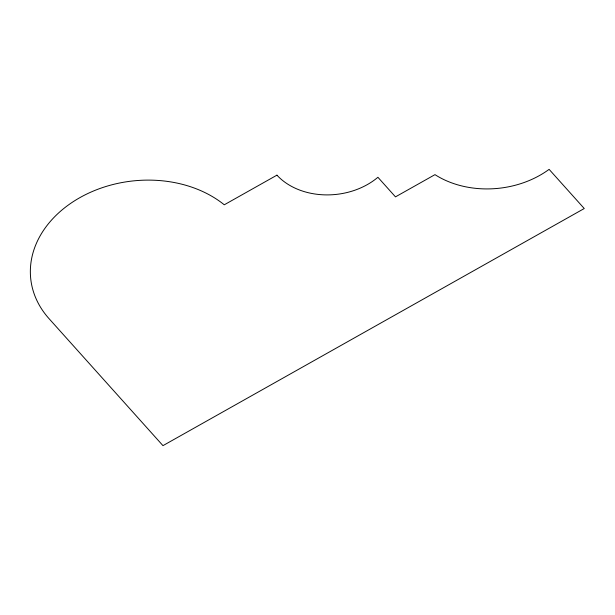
<?xml version="1.0" encoding="UTF-8"?>
<svg xmlns="http://www.w3.org/2000/svg" width="615" height="615" viewBox="0 0 615 615"><rect width="100%" height="100%" fill="white"/><g stroke="black" fill="none" stroke-linecap="round" stroke-linejoin="round"><path stroke-width="0.92" d="M276.935 175.16L224.275 204.795A111.692 86.062 -6.5 0 0 73.469 201.512A111.692 86.062 -6.5 0 0 48.754 318.332L162.967 445.644L584.25 208.531L549.11 169.356A86.123 66.358 -6.5 0 1 434.974 174.645L395.476 196.869L377.91 177.281A65.567 50.522 -6.5 0 1 276.935 175.16"/></g></svg>
